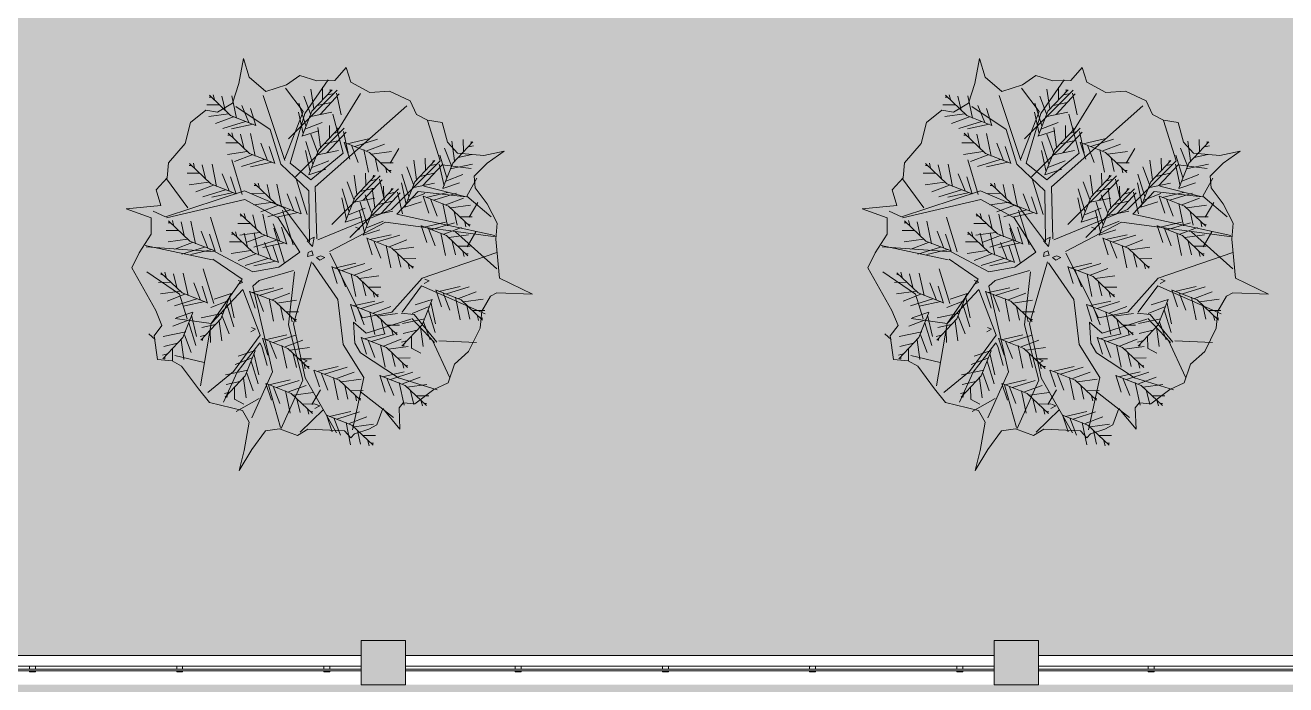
# Model space of a CAD drawing. Header units: millimetres. Extents: x 5357 to 259384, y -16348 to 109893.
# Drawn here: x 123619 to 132182, y 7888 to 12367 of the extents above; entities that cross this region are included whole.
import ezdxf

# ---------------------------------------------------------------- set-up
doc = ezdxf.new("R2010")
doc.units = ezdxf.units.MM
for name, color, linetype, lineweight in [('A-FLOR-HRAL', 11, 'Continuous', 9), ('A-FLOR-PATT', 8, 'Continuous', 9), ('A-WALL', 113, 'Continuous', 9), ('G-IMPT', 8, 'Continuous', 9), ('L-PLNT-1', 7, 'Continuous', 9), ('S-COLS-1', 253, 'Continuous', 5), ('S-COLS-5', 52, 'Continuous', 18)]:
    doc.layers.add(name, color=color, linetype=linetype, lineweight=lineweight)

# ---------------------------------------------------------------- blocks, each defined once
blk = doc.blocks.new('NBS_CLDPhysicalSecuritySystems_MtlMeshPnlFncngSym_CLDModsecSecurusS3_InfillPanel - NBS_CLDPhysicalSecuritySystems_MtlMeshPnlFncngSym_CLDModsecSecurusS2_InfillPanel-2369496-TKCS_MB CẢNH QUAN CÂY XANH')
at = {"layer": 'A-FLOR-HRAL'}
for p, q in [((0, 6), (4000, 6)), ((214, 11), (254, 11)), ((214, 6), (214, 11)), ((254, 11), (254, 6)), ((1214, 11), (1254, 11)), ((1214, 6), (1214, 11)), ((1254, 11), (1254, 6)), ((2214, 11), (2254, 11)), ((2214, 6), (2214, 11)), ((2254, 11), (2254, 6)), ((3214, 11), (3254, 11)), ((3214, 6), (3214, 11)), ((3254, 11), (3254, 6)), ((4000, -6), (0, -6)), ((0, -27), (218, -27)), ((214, -23), (214, -6)), ((250, -27), (218, -27)), ((250, -27), (1218, -27)), ((254, -6), (254, -23)), ((1214, -23), (1214, -6)), ((1250, -27), (1218, -27)), ((1250, -27), (2218, -27)), ((1254, -6), (1254, -23)), ((2214, -23), (2214, -6)), ((2250, -27), (2218, -27)), ((2250, -27), (3218, -27)), ((2254, -6), (2254, -23)), ((3214, -23), (3214, -6)), ((3250, -27), (3218, -27)), ((3250, -27), (4000, -27)), ((3254, -6), (3254, -23))]:
    blk.add_line(p, q, dxfattribs=at)
for centre, start, end in [((218, -23), 180, 270), ((250, -23), 270, 0), ((1218, -23), 180, 270), ((1250, -23), 270, 0), ((2218, -23), 180, 270), ((2250, -23), 270, 0), ((3218, -23), 180, 270), ((3250, -23), 270, 0)]:
    blk.add_arc(centre, 4, start, end, dxfattribs=at)
blk = doc.blocks.new('CAY GIANG HUONG - CAY GIANG HUONG_dwg-2249777-TKCS_MB CẢNH QUAN CÂY XANH')
at = {"layer": 'G-IMPT'}
for p, q in [((242, 1000), (-171, 1413)), ((-111, 1404), (-112, 1417)), ((-47, 1330), (-46, 1436)), ((29, 1254), (52, 1420)), ((-172, 1068), (-368, 1383)), ((-205, 1203), (-164, 1385)), ((-26, 1206), (-188, 1381)), ((-91, 1372), (-132, 1382)), ((-2, 1281), (-119, 1308)), ((56, 1212), (112, 1362)), ((95, 1109), (154, 1301)), ((273, 815), (459, 1368)), ((685, 1175), (725, 1365)), ((781, 1243), (808, 1360)), ((830, 1288), (936, 1286)), ((872, 1332), (882, 1373)), ((903, 1352), (917, 1352)), ((66, 1185), (-124, 1225)), ((117, 1043), (158, 1226)), ((519, 1112), (566, 1255)), ((580, 1137), (638, 1283)), ((711, 1185), (862, 1129)), ((753, 1212), (920, 1189)), ((184, 675), (-230, 1088)), ((-169, 1079), (-170, 1092)), ((-105, 1005), (-104, 1111)), ((104, 1081), (-42, 1138)), ((-30, 928), (-7, 1095)), ((543, 1124), (726, 1083)), ((609, 1146), (801, 1087)), ((-1307, 962), (-1307, 975)), ((-1242, 888), (-1241, 994)), ((-1167, 811), (-1144, 978)), ((-320, 935), (-512, 995)), ((-254, 957), (-437, 998)), ((-230, 970), (-277, 826)), ((-264, 878), (-223, 1060)), ((-84, 881), (-246, 1055)), ((-149, 1047), (-190, 1057)), ((-61, 956), (-177, 983)), ((129, 1020), (-15, 1067)), ((-3, 886), (54, 1037)), ((36, 784), (96, 976)), ((526, 852), (565, 1043)), ((622, 921), (649, 1038)), ((670, 965), (776, 964)), ((712, 1009), (723, 1050)), ((744, 1030), (758, 1030)), ((-1286, 930), (-1327, 940)), ((-1198, 839), (-1315, 866)), ((-1140, 769), (-1083, 920)), ((-1101, 667), (-1042, 859)), ((-693, 916), (-621, 791)), ((-464, 869), (-631, 892)), ((-422, 896), (-573, 953)), ((-396, 907), (-436, 716)), ((-291, 945), (-349, 799)), ((8, 860), (-183, 900)), ((58, 718), (99, 901)), ((360, 790), (407, 933)), ((421, 815), (478, 961)), ((552, 863), (702, 806)), ((594, 890), (760, 867)), ((-1129, 743), (-1320, 783)), ((-1079, 601), (-1038, 784)), ((-964, 771), (-1005, 781)), ((-985, 802), (-985, 816)), ((-920, 729), (-919, 834)), ((-845, 652), (-822, 818)), ((-818, 610), (-761, 760)), ((-541, 794), (-647, 795)), ((-583, 750), (-593, 709)), ((-492, 838), (-519, 722)), ((46, 755), (-101, 813)), ((384, 802), (566, 761)), ((449, 824), (642, 765)), ((635, 526), (725, 821)), ((853, 594), (892, 784)), ((949, 663), (976, 779)), ((1040, 751), (1050, 792)), ((1071, 771), (1085, 772)), ((-1092, 638), (-1238, 696)), ((-876, 680), (-992, 707)), ((-779, 508), (-719, 700)), ((-615, 730), (-628, 729)), ((-572, 474), (-531, 657)), ((-392, 477), (-554, 652)), ((-124, 271), (-537, 684)), ((-457, 643), (-498, 654)), ((-477, 675), (-478, 689)), ((-413, 602), (-412, 707)), ((-338, 525), (-315, 691)), ((71, 694), (-73, 742)), ((84, 356), (175, 651)), ((687, 531), (734, 675)), ((748, 556), (805, 702)), ((998, 707), (1103, 706)), ((1098, 412), (1279, 658)), ((-1067, 577), (-1210, 624)), ((-991, 479), (-1183, 538)), ((-925, 501), (-1108, 542)), ((-807, 584), (-998, 623)), ((-769, 479), (-916, 536)), ((-757, 442), (-716, 624)), ((-724, 363), (-683, 546)), ((-545, 366), (-706, 541)), ((-277, 160), (-690, 573)), ((-610, 533), (-651, 543)), ((-630, 564), (-631, 578)), ((-566, 491), (-565, 597)), ((-490, 414), (-467, 580)), ((-369, 553), (-485, 580)), ((-311, 483), (-254, 633)), ((-271, 380), (-212, 573)), ((302, 424), (342, 615)), ((398, 493), (425, 610)), ((447, 537), (553, 536)), ((489, 581), (499, 622)), ((521, 602), (534, 602)), ((711, 544), (893, 503)), ((777, 565), (969, 506)), ((879, 605), (1029, 548)), ((921, 632), (1087, 608)), ((-1364, 459), (-1291, 334)), ((-1135, 412), (-1302, 436)), ((-1093, 439), (-1244, 496)), ((-1067, 450), (-1107, 260)), ((-962, 488), (-1020, 342)), ((-901, 513), (-948, 369)), ((-744, 418), (-888, 465)), ((-521, 442), (-638, 469)), ((-300, 457), (-490, 496)), ((-463, 372), (-407, 522)), ((-424, 270), (-365, 462)), ((-250, 315), (-209, 497)), ((136, 362), (184, 505)), ((197, 387), (255, 533)), ((328, 435), (479, 378)), ((370, 462), (537, 439)), ((-1212, 337), (-1318, 338)), ((-1163, 382), (-1190, 265)), ((-453, 346), (-643, 386)), ((-262, 352), (-408, 409)), ((-402, 204), (-361, 387)), ((-237, 291), (-381, 338)), ((160, 374), (343, 333)), ((203, 100), (294, 394)), ((226, 396), (418, 337)), ((422, 168), (461, 358)), ((518, 236), (545, 353)), ((608, 325), (619, 366)), ((640, 345), (654, 346)), ((814, 40), (904, 335)), ((-1285, 273), (-1299, 272)), ((-1254, 293), (-1264, 252)), ((-1077, 189), (-1227, 245)), ((-975, 228), (-1167, 287)), ((-909, 250), (-1091, 291)), ((-946, 237), (-1003, 91)), ((-885, 262), (-932, 119)), ((-415, 241), (-561, 299)), ((-390, 180), (-533, 227)), ((256, 105), (303, 249)), ((277, -56), (367, 239)), ((317, 130), (374, 276)), ((566, 281), (672, 280)), ((927, 70), (984, 216)), ((1032, 108), (1071, 299)), ((1128, 177), (1155, 293)), ((1176, 221), (1282, 220)), ((1218, 265), (1229, 306)), ((1250, 285), (1264, 286)), ((-1527, -104), (-1176, 209)), ((-1348, 209), (-1275, 83)), ((-1119, 162), (-1285, 185)), ((-1147, 131), (-1174, 14)), ((-1051, 199), (-1091, 9)), ((-613, 83), (-763, 140)), ((-511, 123), (-703, 182)), ((-445, 144), (-628, 185)), ((-482, 132), (-540, -14)), ((-421, 157), (-468, 13)), ((280, 117), (462, 76)), ((345, 139), (537, 80)), ((390, -26), (448, 120)), ((448, 178), (598, 122)), ((490, 205), (656, 182)), ((495, 12), (535, 202)), ((591, 80), (618, 197)), ((640, 125), (745, 124)), ((682, 169), (692, 210)), ((713, 189), (727, 190)), ((866, 45), (913, 189)), ((1058, 119), (1208, 62)), ((1100, 146), (1266, 123)), ((-1196, 87), (-1301, 88)), ((-1269, 22), (-1283, 22)), ((-1238, 42), (-1248, 1)), ((-655, 56), (-822, 79)), ((-683, 25), (-710, -91)), ((-587, 94), (-627, -96)), ((329, -51), (376, 93)), ((521, 23), (671, -34)), ((563, 50), (729, 26)), ((890, 58), (1072, 17)), ((1460, 92), (891, -28)), ((955, 80), (1148, 20)), ((-732, -19), (-838, -18)), ((-805, -83), (-819, -84)), ((-774, -63), (-784, -104)), ((-316, -159), (-466, -102)), ((-213, -120), (-405, -60)), ((-148, -98), (-330, -57)), ((-124, -85), (-171, -229)), ((353, -39), (536, -80)), ((419, -17), (611, -76)), ((878, -400), (968, -105)), ((-358, -186), (-524, -163)), ((-290, -148), (-329, -339)), ((-185, -110), (-242, -257)), ((1096, -332), (1136, -141)), ((1192, -263), (1219, -147)), ((1283, -175), (1293, -134)), ((1314, -155), (1328, -154)), ((-1201, -357), (-1351, -300)), ((-1098, -318), (-1290, -258)), ((-1033, -296), (-1215, -255)), ((-1070, -309), (-1127, -455)), ((-1009, -283), (-1056, -427)), ((-434, -261), (-540, -260)), ((-476, -305), (-487, -346)), ((-386, -217), (-413, -333)), ((382, -368), (232, -311)), ((484, -329), (292, -269)), ((550, -307), (368, -266)), ((513, -320), (456, -466)), ((574, -294), (527, -438)), ((731, -315), (875, -362)), ((930, -395), (977, -251)), ((991, -370), (1048, -224)), ((1164, -294), (1330, -317)), ((1241, -219), (1346, -220)), ((-1243, -384), (-1409, -361)), ((-1271, -415), (-1298, -531)), ((-1175, -346), (-1214, -537)), ((-965, -388), (-1006, -571)), ((-978, -364), (-834, -411)), ((-953, -425), (-806, -483)), ((-475, -481), (-625, -424)), ((-373, -442), (-565, -382)), ((-508, -325), (-522, -326)), ((-307, -420), (-490, -379)), ((-283, -407), (-330, -551)), ((340, -395), (174, -372)), ((312, -426), (285, -542)), ((408, -357), (369, -548)), ((744, -338), (703, -521)), ((766, -404), (706, -596)), ((757, -376), (903, -433)), ((954, -382), (1136, -423)), ((1020, -360), (1212, -420)), ((1122, -321), (1272, -378)), ((-1319, -459), (-1425, -458)), ((-1393, -524), (-1407, -524)), ((-1361, -503), (-1372, -544)), ((-943, -454), (-1003, -646)), ((-804, -526), (-997, -730)), ((-915, -530), (-724, -570)), ((-517, -508), (-683, -485)), ((-449, -470), (-489, -661)), ((-344, -433), (-401, -579)), ((263, -470), (158, -469)), ((190, -535), (176, -535)), ((221, -514), (211, -555)), ((805, -507), (748, -657)), ((794, -481), (985, -520)), ((900, -568), (1205, -526)), ((1066, -498), (1025, -680)), ((1054, -474), (1197, -521)), ((1079, -535), (1225, -592)), ((-904, -556), (-961, -707)), ((-877, -598), (-900, -765)), ((-846, -626), (-730, -653)), ((-594, -583), (-699, -582)), ((-636, -627), (-646, -668)), ((-545, -539), (-572, -655)), ((832, -549), (809, -715)), ((863, -576), (979, -604)), ((907, -625), (906, -731)), ((1088, -564), (1029, -756)), ((1116, -640), (1307, -680)), ((-1035, -715), (-1353, -730)), ((-1123, -1024), (-981, -712)), ((-802, -675), (-803, -781)), ((-758, -717), (-717, -727)), ((-737, -748), (-737, -762)), ((-565, -760), (-715, -703)), ((-667, -648), (-681, -648)), ((-462, -721), (-654, -661)), ((-397, -699), (-579, -658)), ((-539, -749), (-578, -940)), ((-434, -711), (-491, -857)), ((-373, -686), (-420, -830)), ((272, -768), (122, -711)), ((374, -729), (182, -669)), ((440, -707), (257, -666)), ((403, -719), (345, -866)), ((464, -694), (417, -838)), ((951, -667), (992, -678)), ((972, -699), (972, -712)), ((1127, -666), (1070, -816)), ((1154, -708), (1131, -874)), ((1185, -736), (1302, -763)), ((1429, -657), (1375, -704)), ((-881, -821), (-801, -777)), ((-607, -787), (-773, -764)), ((-635, -818), (-662, -934)), ((230, -795), (64, -772)), ((202, -826), (175, -942)), ((298, -757), (258, -948)), ((537, -823), (496, -1005)), ((525, -799), (669, -846)), ((959, -900), (1207, -840)), ((1229, -785), (1228, -890)), ((1273, -827), (1314, -837)), ((-683, -862), (-789, -861)), ((-757, -926), (-771, -927)), ((-725, -906), (-736, -947)), ((-63, -998), (-255, -939)), ((3, -976), (-180, -935)), ((153, -870), (47, -869)), ((80, -935), (66, -935)), ((111, -914), (101, -955)), ((559, -888), (500, -1080)), ((550, -860), (696, -917)), ((1294, -858), (1294, -872)), ((-724, -1082), (-875, -1025)), ((-622, -1043), (-814, -983)), ((-556, -1021), (-739, -980)), ((-593, -1033), (-651, -1180)), ((-532, -1008), (-579, -1152)), ((-207, -1064), (-374, -1041)), ((-165, -1037), (-316, -981)), ((-139, -1027), (-179, -1217)), ((-34, -989), (-92, -1135)), ((27, -964), (-20, -1107)), ((344, -1111), (152, -1052)), ((410, -1089), (228, -1048)), ((598, -991), (542, -1141)), ((588, -965), (778, -1004)), ((625, -1033), (602, -1199)), ((656, -1061), (773, -1088)), ((-766, -1109), (-933, -1086)), ((-794, -1140), (-821, -1256)), ((-698, -1071), (-738, -1262)), ((-367, -1147), (-648, -1367)), ((-284, -1140), (-390, -1138)), ((-235, -1095), (-262, -1212)), ((-29, -1131), (44, -1256)), ((200, -1177), (34, -1154)), ((242, -1150), (92, -1094)), ((268, -1140), (229, -1330)), ((312, -1452), (414, -1089)), ((373, -1102), (316, -1248)), ((434, -1077), (387, -1221)), ((701, -1109), (700, -1215)), ((745, -1151), (786, -1162)), ((-843, -1184), (-949, -1183)), ((-916, -1249), (-930, -1249)), ((-885, -1228), (-895, -1269)), ((-357, -1204), (-371, -1205)), ((-326, -1184), (-336, -1225)), ((123, -1253), (18, -1252)), ((172, -1208), (145, -1325)), ((493, -1206), (688, -1316)), ((621, -1255), (702, -1212)), ((765, -1183), (766, -1197)), ((-272, -1419), (-422, -1362)), ((-169, -1380), (-361, -1320)), ((-104, -1358), (-286, -1317)), ((-141, -1370), (-198, -1517)), ((-80, -1345), (-127, -1489)), ((-53, -1300), (144, -1490)), ((50, -1317), (36, -1318)), ((81, -1297), (71, -1338)), ((-314, -1446), (-480, -1423)), ((-342, -1477), (-369, -1593)), ((-246, -1408), (-285, -1599)), ((-390, -1521), (-496, -1520)), ((-464, -1585), (-478, -1586)), ((-432, -1565), (-443, -1606))]:
    blk.add_line(p, q, dxfattribs=at)
at = {"layer": 'G-IMPT', "flags": 128}
for points in [[(1327, 432), (1366, 567), (1272, 669), (1263, 796), (1120, 958), (1076, 1138), (944, 1243), (846, 1225), (718, 1302), (664, 1469), (626, 1680), (578, 1523), (436, 1400), (261, 1458), (146, 1536), (2, 1491), (-150, 1494), (-246, 1605), (-287, 1480), (-448, 1392), (-615, 1402), (-790, 1322), (-845, 1204), (-938, 1158), (-1061, 1136), (-1108, 970), (-1192, 876), (-1416, 856), (-1588, 895), (-1443, 792), (-1335, 683), (-1343, 583), (-1445, 447), (-1530, 284), (-1519, 148), (-1549, -183), (-1828, -321), (-1527, -308), (-1472, -337), (-1399, -463), (-1386, -608), (-1287, -808), (-1167, -915), (-1114, -1073), (-990, -1130), (-830, -1250), (-730, -1242), (-697, -1286), (-704, -1465), (-557, -1291), (-508, -1430), (-438, -1467), (-317, -1505), (-286, -1539), (-233, -1480), (80, -1465), (166, -1519), (320, -1462), (437, -1481), (553, -1638), (661, -1816), (618, -1646), (576, -1407), (634, -1308), (913, -1239), (1007, -1124), (1150, -931), (1231, -887), (1355, -875), (1383, -673), (1317, -586), (1370, -458), (1572, -97), (1511, 31), (1408, 190), (1408, 328), (1622, 405)], [(24, 164), (38, 84), (83, 133)], [(-66, -9), (-24, -30), (6, -10), (-29, 6)], [(34, 11), (82, -1), (77, 33), (44, 48)]]:
    blk.add_lwpolyline(points, close=True, dxfattribs=at)
for points in [[(-94, 1499), (104, 1215), (229, 792), (54, 650), (-220, 877), (-134, 1207)], [(127, 1021), (44, 1234), (-128, 1416)], [(274, 829), (119, 1232), (269, 1428)], [(521, 1113), (734, 1197), (915, 1369)], [(2, 150), (15, 591), (-763, 1280)], [(65, 125), (70, 558), (308, 784), (398, 1079), (691, 1272)], [(-6, 141), (-631, 398), (-1045, 811), (-937, 1153)], [(69, 696), (-15, 909), (-186, 1090)], [(-1068, 579), (-1152, 792), (-1323, 973)], [(-232, 968), (-445, 884), (-626, 713)], [(361, 791), (575, 875), (756, 1047)], [(-899, 604), (-1061, 779), (-1308, 748)], [(-746, 419), (-830, 633), (-1001, 814)], [(688, 533), (902, 617), (1083, 788)], [(-1478, 336), (-1272, 513), (-1356, 666)], [(-239, 292), (-323, 506), (-494, 687)], [(-1509, 177), (-677, 360), (-859, 553), (-1265, 507), (-907, 596)], [(-392, 182), (-475, 395), (-647, 576)], [(73, 134), (285, 415), (617, 557), (1288, 338), (1392, 386)], [(138, 363), (351, 447), (532, 619)], [(-903, 511), (-1116, 427), (-1297, 256)], [(1452, 83), (866, 40), (546, -129), (325, -90), (146, 38), (330, 328), (613, 483), (1280, 329)], [(257, 107), (471, 191), (652, 362)], [(-106, 42), (-580, 291), (-1517, 168)], [(-887, 261), (-1100, 177), (-1281, 5)], [(-327, 248), (-363, 234), (-322, 212)], [(867, 47), (1081, 131), (1262, 302)], [(-423, 155), (-636, 71), (-817, -100)], [(331, -49), (544, 35), (725, 206)], [(-107, 28), (-386, -521), (-635, -472), (-891, -184), (-1525, 35)], [(-125, -87), (-339, -171), (-520, -342)], [(-301, -1471), (-396, -1028), (-220, -746), (-175, -365), (39, -55)], [(47, -46), (201, -573), (101, -1030), (-166, -1497)], [(884, -22), (635, -193), (900, -568), (989, -1099)], [(-914, -193), (-951, -207), (-909, -228)], [(193, -129), (244, -580), (121, -1049), (304, -1460)], [(201, -120), (491, -205), (545, -253), (378, -979), (555, -1370)], [(669, -204), (632, -218), (674, -239)], [(932, -393), (1145, -309), (1326, -138)], [(1104, -530), (1168, -321), (1446, -130)], [(-722, -474), (-888, -249), (-1428, -488)], [(-1010, -285), (-1224, -369), (-1405, -540)], [(573, -296), (359, -380), (178, -551)], [(893, -562), (630, -281), (483, -667), (709, -976), (928, -1155)], [(733, -316), (817, -530), (988, -711)], [(-976, -366), (-892, -579), (-721, -760)], [(-285, -409), (-498, -493), (-679, -664)], [(-1021, -1131), (-692, -1031), (-369, -818), (-320, -736), (-309, -558), (-416, -651), (-797, -532)], [(-1018, -726), (-824, -493), (-715, -480)], [(1055, -476), (1139, -689), (1311, -870)], [(558, -604), (522, -618), (563, -639)], [(-374, -688), (-588, -772), (-769, -943)], [(462, -696), (249, -780), (68, -951)], [(794, -1238), (680, -981), (487, -732), (470, -764), (424, -926)], [(527, -800), (610, -1014), (782, -1195)], [(121, -873), (84, -887), (126, -909)], [(-534, -1010), (-747, -1094), (-928, -1265)], [(25, -966), (-188, -1049), (-369, -1221)], [(433, -1079), (219, -1162), (38, -1334)], [(15, -1254), (-22, -1269), (20, -1290)], [(-81, -1347), (-295, -1431), (-476, -1602)]]:
    blk.add_lwpolyline(points, dxfattribs=at)
blk = doc.blocks.new('CAY GIANG HUONG - CAY GIANG HUONG-2274019-TKCS_MB CẢNH QUAN CÂY XANH')
at = {"extrusion": (0, 0, -1), "xscale": 0.8, "yscale": 0.8, "zscale": -0.8, "rotation": 180}
blk.add_blockref('CAY GIANG HUONG - CAY GIANG HUONG_dwg-2249777-TKCS_MB CẢNH QUAN CÂY XANH', (0, 0), dxfattribs=at)

msp = doc.modelspace()

# ---------------------------------------------------------------- hatches: boundary and pattern name
at = {"layer": 'A-FLOR-PATT'}
h = msp.add_hatch(color=256, dxfattribs=at)
h.paths.add_polyline_path([(10052.8, -16346.6), (10052.8, 77336.3), (5357.2, 82031.9), (5357.2, -16346.6)])
h.paths.add_polyline_path([(157794.6, -16346.6), (160292.6, -16346.6), (160292.6, -16328.2), (157794.6, -16328.2)])
h.paths.add_polyline_path([(75180.7, -12330.8), (75180.7, 731.8), (132251.8, 731.8), (132251.8, 7588.2), (134801.5, 7588.2), (134801.5, 7888.2), (26103.5, 7888.2), (26103.5, -7352), (31070.8, -12330.8), (63458, -12330.8)])
h.paths.add_polyline_path([(160292.6, 34637.4), (160292.6, 109893.5), (157794.6, 109893.5), (157794.6, 34637.4)])
h.paths.add_polyline_path([(130779.3, 102336.3), (135779.3, 107336.3), (135779.3, 109893.5), (5357.2, 109893.5), (5357.2, 102336.3), (121558.7, 102336.3)])
h = msp.add_hatch(dxfattribs=at)
h.set_pattern_fill('FP_23', color=256, style=0, pattern_type=2)
h.set_pattern_definition([(0, (167.64, 11.2), (558.8, 558.8), [83.82, -16.764, 22.352, -16.764, -419.1]), (0, (167.64, 11.2), (558.8, 558.8), [-139.7, 83.82, -335.28]), (0, (139.7, 27.94), (558.8, 558.8), [55.88, -41.91, 83.82, -41.91, -335.28]), (0, (139.7, 27.94), (558.8, 558.8), [-223.52, 55.88, -279.4]), (0, (335.3, 251.46), (558.8, 558.8), [69.85, -27.94, 69.85, -391.16]), (0, (55.9, 363.2), (558.8, 558.8), [27.94, -55.88, 27.94, -447.04]), (90, (111.76, 363.2), (-558.8, 558.8), [50.292, -508.508]), (90, (279.4, 27.94), (-558.8, 558.8), [55.88, -502.92]), (90, (419.1, 251.46), (-558.8, 558.8), [55.88, -502.92]), (45, (352.04, 22.35), (0, 558.7996), [55.88, -734.383]), (135, (206.76, 22.35), (-558.7996, 0), [55.88, -734.383]), (63.435, (335.28, 25.15), (-0.0005, 558.8001), [55.88, -1193.635]), (75.964, (307.34, 27.94), (-0.00237, 558.80038), [55.88, -2248.111]), (75.964, (447.04, 251.46), (-0.00237, 558.80038), [44.704, -2259.287]), (75.964, (122.94, 363.22), (-0.00237, 558.80038), [39.116, -2264.875]), (104.036, (251.46, 27.94), (0.00237, 558.80038), [55.88, -2248.111]), (104.036, (391.16, 251.46), (0.00237, 558.80038), [44.704, -2259.287]), (104.036, (100.58, 363.22), (0.00237, 558.80038), [39.116, -2264.875]), (116.565, (223.52, 25.15), (0.0005, 558.8001), [55.88, -1193.634])])
h.paths.add_polyline_path([(130201.6, 8088.2), (130201.6, 8188.2), (130501.6, 8188.2), (130501.6, 8088.2), (134501.6, 8088.2), (134501.6, 8188.2), (134601.5, 8188.2), (134601.5, 11956.3), (134501.6, 11956.3), (134501.6, 12256.3), (134601.5, 12256.3), (134601.5, 14792.4), (133911.5, 14792.4), (133911.5, 14756.9), (132281.5, 13126.9), (123123.5, 13126.9), (123123.5, 8088.2), (125901.6, 8088.2), (125901.6, 8188.2), (126201.6, 8188.2), (126201.6, 8088.2), (128821.3, 8088.2)])
h.paths.add_polyline_path([(133911.5, 14912.4), (134601.5, 14912.4), (134601.5, 16056.3), (134501.6, 16056.3), (134501.6, 16356.3), (134601.5, 16356.3), (134601.5, 20156.3), (134501.6, 20156.3), (134501.6, 20456.3), (134601.5, 20456.3), (134601.5, 24256.3), (134501.6, 24256.3), (134501.6, 24556.3), (134601.5, 24556.3), (134601.5, 28356.3), (134501.6, 28356.3), (134501.6, 28656.3), (134601.5, 28656.3), (134601.5, 32456.3), (134501.6, 32456.3), (134501.6, 32756.3), (134601.5, 32756.3), (134601.5, 36556.3), (134501.6, 36556.3), (134501.6, 36856.3), (134601.5, 36856.3), (134601.5, 40586.3), (134501.6, 40586.3), (134501.6, 40876.3), (134371.7, 40874), (134313.2, 40867.5), (134236.5, 40846.7), (134179, 40822.9), (134113.5, 40782.8), (134055, 40732.8), (134005.1, 40674.4), (133964.9, 40608.8), (133932.9, 40527.1), (133917.5, 40463), (133911.5, 40386.3), (133911.5, 15134.2)])
at = {"layer": 'S-COLS-1'}
for points in [[(125901.6, 7888.2), (126201.6, 7888.2), (126201.6, 8188.2), (125901.6, 8188.2)], [(130201.6, 7888.2), (130501.6, 7888.2), (130501.6, 8188.2), (130201.6, 8188.2)]]:
    msp.add_hatch(color=256, dxfattribs=at).paths.add_polyline_path(points)

# ---------------------------------------------------------------- linework, layer by layer
at = {"layer": 'A-WALL'}
for p, q in [((121901.6, 8088.2), (125901.6, 8088.2)), ((126201.6, 8088.2), (130201.6, 8088.2)), ((130501.6, 8088.2), (134501.6, 8088.2))]:
    msp.add_line(p, q, dxfattribs=at)
at = {"layer": 'S-COLS-5'}
for p, q in [((126201.6, 8188.2), (125901.6, 8188.2)), ((125901.6, 8188.2), (125901.6, 7888.2)), ((126201.6, 7888.2), (126201.6, 8188.2)), ((130501.6, 8188.2), (130201.6, 8188.2)), ((130201.6, 8188.2), (130201.6, 7888.2)), ((130501.6, 7888.2), (130501.6, 8188.2)), ((125901.6, 7888.2), (126201.6, 7888.2)), ((130201.6, 7888.2), (130501.6, 7888.2))]:
    msp.add_line(p, q, dxfattribs=at)

# ---------------------------------------------------------------- block references
at = {"layer": 'A-FLOR-HRAL', "rotation": 180}
for p in [(125901.6, 7988.2), (130201.6, 7988.2), (134501.6, 7988.2)]:
    msp.add_blockref('NBS_CLDPhysicalSecuritySystems_MtlMeshPnlFncngSym_CLDModsecSecurusS3_InfillPanel - NBS_CLDPhysicalSecuritySystems_MtlMeshPnlFncngSym_CLDModsecSecurusS2_InfillPanel-2369496-TKCS_MB CẢNH QUAN CÂY XANH', p, dxfattribs=at)
at = {"layer": 'L-PLNT-1', "rotation": 180}
for p in [(125601.5, 10796.9), (130601.5, 10796.9)]:
    msp.add_blockref('CAY GIANG HUONG - CAY GIANG HUONG-2274019-TKCS_MB CẢNH QUAN CÂY XANH', p, dxfattribs=at)

doc.saveas('drawing.dxf')
